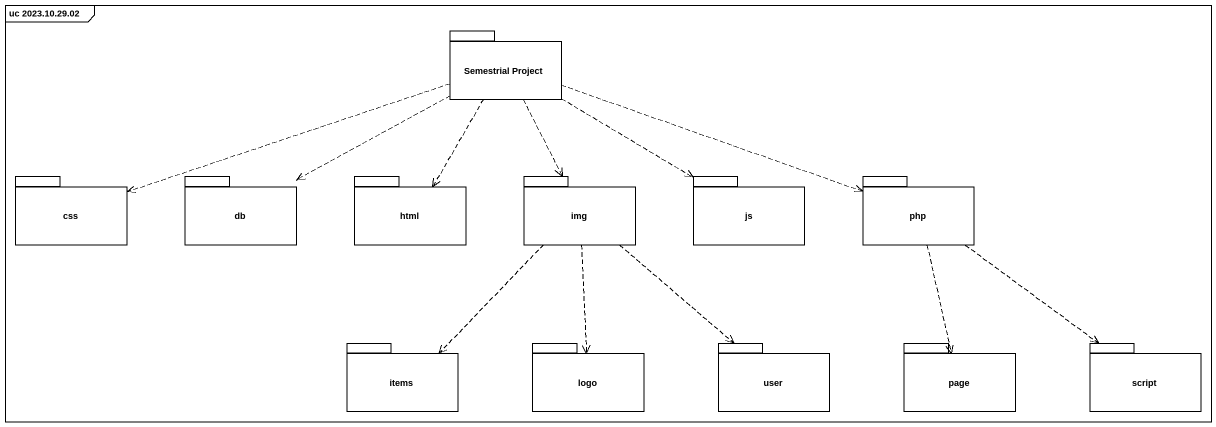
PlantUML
@startuml
mainframe uc 2023.10.29.02
package "Semestrial Project" as Semestrial_Project {
}
package css {
}
package db {
}
package html {
}
package img {
}
package js {
}
package php {
}
package items {
}
package logo {
}
package user {
}
package "page" as page_ {
}
package script {
}
Semestrial_Project .left.> css
Semestrial_Project .left.> db
Semestrial_Project ..> html
Semestrial_Project ..> img
Semestrial_Project .right.> js
Semestrial_Project .right.> php
img ..> items
img ..> logo
img ..> user
php ..> page_
php ..> script
@enduml
